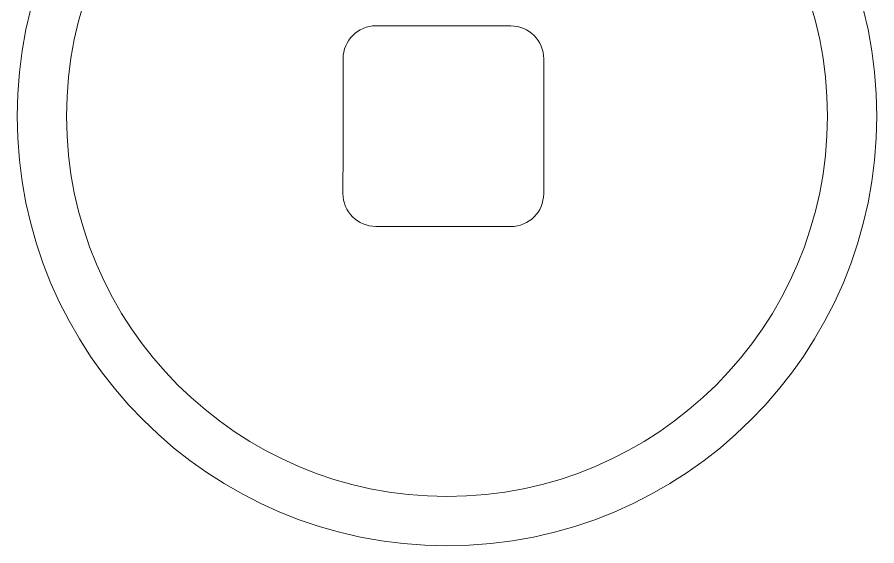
# Model space of a CAD drawing. Header units: millimetres. Extents: x -8699 to 14519, y -2727 to 7848.
# Drawn here: x 1413.48 to 1434.38, y -1018.5 to -1005.65 of the extents above; entities that cross this region are included whole.
import ezdxf

# ---------------------------------------------------------------- set-up
doc = ezdxf.new("R2010")
doc.units = ezdxf.units.MM
doc.layers.add('레이어 1', color=7, linetype='Continuous')

msp = doc.modelspace()

# ---------------------------------------------------------------- linework, layer by layer
at = {"layer": '레이어 1', "lineweight": 9}
msp.add_open_spline([(1434.381, -1008.054), (1434.381, -1002.282), (1429.701, -997.604), (1423.93, -997.604), (1418.16, -997.604), (1413.481, -1002.282), (1413.481, -1008.054), (1413.481, -1013.825), (1418.16, -1018.504), (1423.93, -1018.504), (1429.701, -1018.504), (1434.381, -1013.825), (1434.381, -1008.054)], degree=3, knots=[0, 0, 0, 0, 1, 1, 1, 2, 2, 2, 3, 3, 3, 4, 4, 4, 4], dxfattribs=at)
at = {"layer": '레이어 1', "lineweight": 18}
msp.add_open_spline([(1433.18, -1008.054), (1433.18, -1002.945), (1429.039, -998.804), (1423.93, -998.804), (1418.822, -998.804), (1414.681, -1002.945), (1414.681, -1008.054), (1414.681, -1013.162), (1418.822, -1017.304), (1423.93, -1017.304), (1429.039, -1017.304), (1433.18, -1013.162), (1433.18, -1008.054)], degree=3, knots=[0, 0, 0, 0, 1, 1, 1, 2, 2, 2, 3, 3, 3, 4, 4, 4, 4], dxfattribs=at)
msp.add_open_spline([(1433.18, -1008.054), (1433.18, -1002.945), (1429.039, -998.804), (1423.93, -998.804), (1418.822, -998.804), (1414.681, -1002.945), (1414.681, -1008.054), (1414.681, -1013.162), (1418.822, -1017.304), (1423.93, -1017.304), (1429.039, -1017.304), (1433.18, -1013.162), (1433.18, -1008.054)], degree=3, knots=[0, 0, 0, 0, 1, 1, 1, 2, 2, 2, 3, 3, 3, 4, 4, 4, 4], dxfattribs=at)
for points in [[(1421.404, -1006.657), (1421.404, -1006.216), (1421.763, -1005.857), (1422.204, -1005.858)], [(1422.204, -1005.858), (1423.298, -1005.858), (1424.391, -1005.859), (1425.484, -1005.86)], [(1425.484, -1005.86), (1425.926, -1005.86), (1426.284, -1006.219), (1426.283, -1006.661)], [(1421.402, -1009.697), (1421.402, -1008.684), (1421.403, -1007.671), (1421.404, -1006.657)], [(1426.283, -1006.661), (1426.283, -1007.754), (1426.283, -1008.848), (1426.281, -1009.94)], [(1421.402, -1009.937), (1421.402, -1009.857), (1421.402, -1009.777), (1421.402, -1009.697)], [(1422.201, -1010.738), (1421.759, -1010.737), (1421.401, -1010.379), (1421.402, -1009.937)], [(1426.281, -1009.94), (1426.28, -1010.383), (1425.922, -1010.74), (1425.481, -1010.74)], [(1422.441, -1010.738), (1422.361, -1010.738), (1422.281, -1010.738), (1422.201, -1010.738)], [(1425.481, -1010.74), (1424.467, -1010.739), (1423.454, -1010.738), (1422.441, -1010.738)]]:
    msp.add_open_spline(points, degree=3, dxfattribs=at)

doc.saveas('drawing.dxf')
